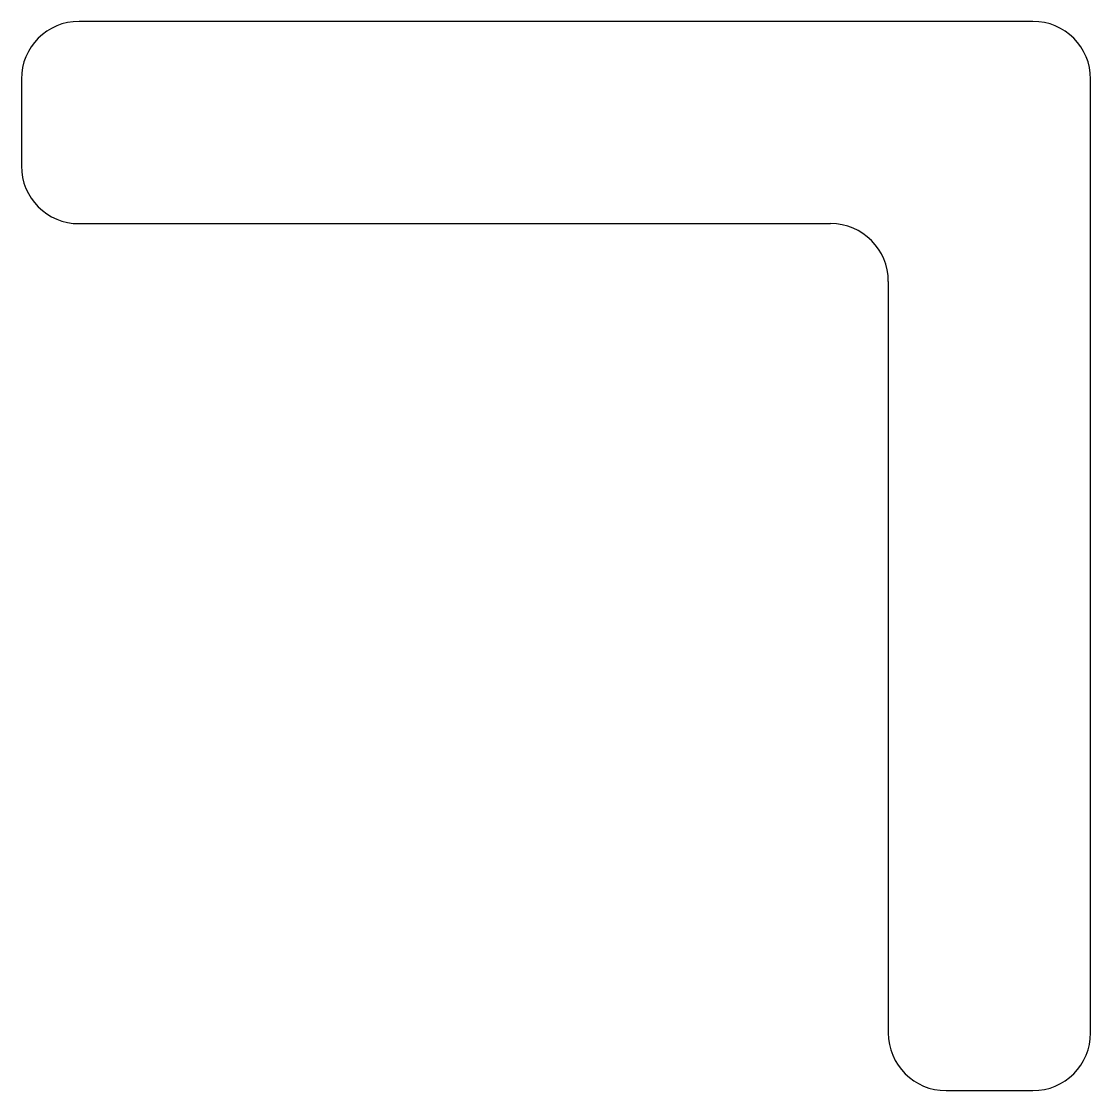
# Model space of a CAD drawing. Header units: millimetres. Extents: x 68.3 to 105.3, y 123 to 160.
import ezdxf

# ---------------------------------------------------------------- set-up
doc = ezdxf.new("R2010")
doc.units = ezdxf.units.MM
doc.layers.add('C00115', color=7, linetype='Continuous')

msp = doc.modelspace()

# ---------------------------------------------------------------- linework, layer by layer
at = {"layer": 'C00115', "color": 7, "linetype": 'Continuous'}
for p, q in [((103.297, 159.976), (70.297, 159.976)), ((68.297, 157.976), (68.297, 154.976)), ((105.297, 124.976), (105.297, 157.976)), ((70.297, 152.976), (96.297, 152.976)), ((98.297, 150.976), (98.297, 124.976)), ((100.297, 122.976), (103.297, 122.976))]:
    msp.add_line(p, q, dxfattribs=at)
for centre, start, end in [((70.297, 157.976), 90, 180), ((103.297, 157.976), 0, 90), ((70.297, 154.976), 180, 270), ((96.297, 150.976), 0, 90), ((100.297, 124.976), 180, 270), ((103.297, 124.976), 270, 0)]:
    msp.add_arc(centre, 2, start, end, dxfattribs=at)

doc.saveas('drawing.dxf')
